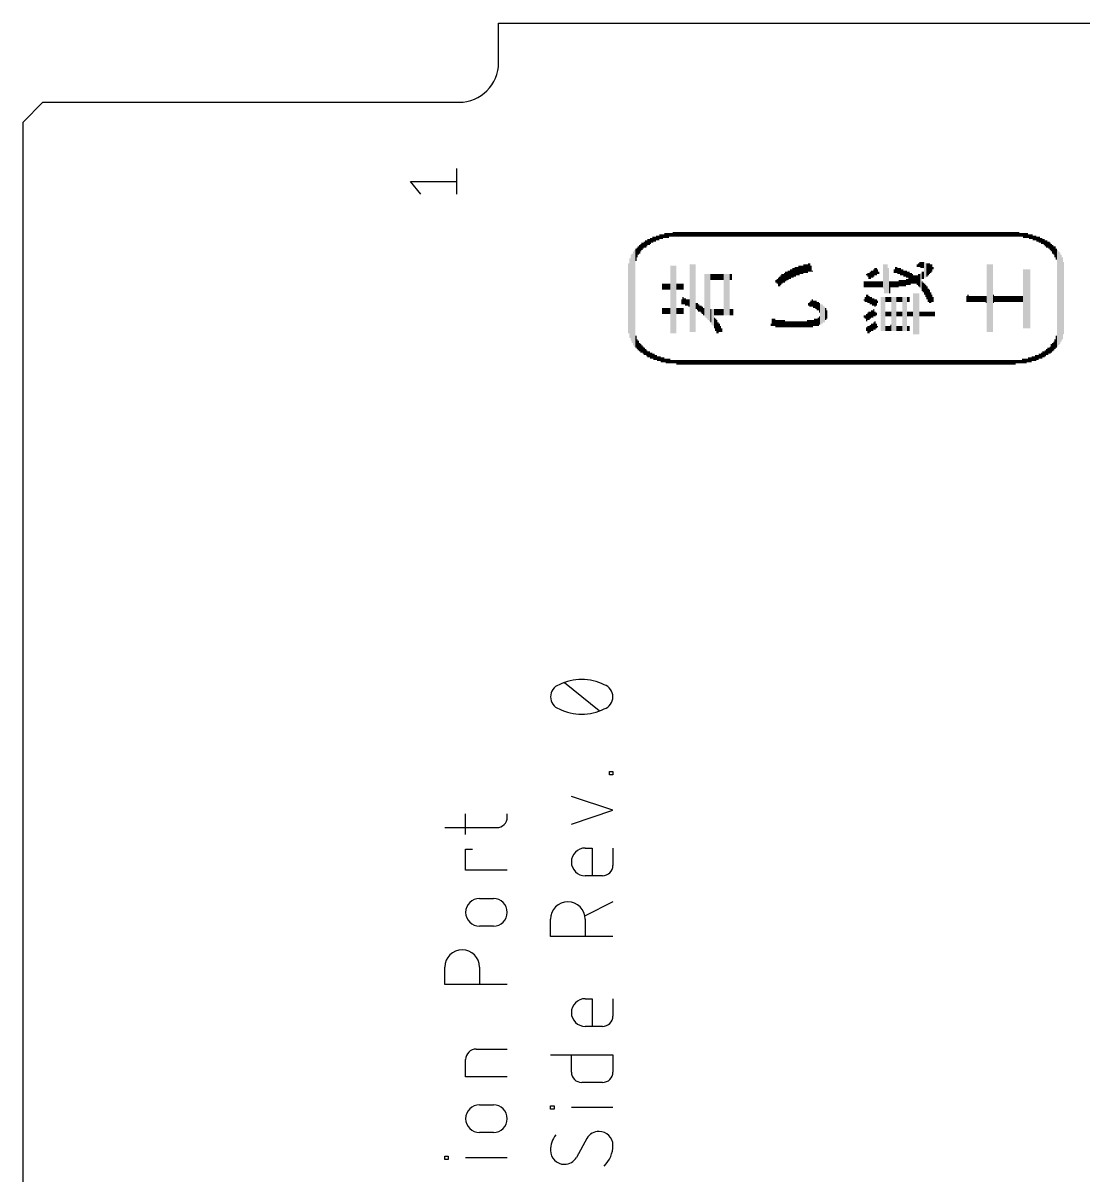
# Model space of a CAD drawing. Extents: x 0 to 54.6, y 0 to 94.6.
# Drawn here: x 0 to 26.77, y 37.89 to 67 of the extents above; entities that cross this region are included whole.
import ezdxf

# ---------------------------------------------------------------- set-up
doc = ezdxf.new("R2010")
doc.units = 0
doc.layers.add('20', color=30, linetype='CONTINUOUS')
doc.layers.add('21', color=253, linetype='CONTINUOUS')

# ---------------------------------------------------------------- blocks, each defined once
blk = doc.blocks.new('RECT')
blk.add_solid([(-0.5, -0.5), (0.5, -0.5), (-0.5, 0.5), (0.5, 0.5)])

msp = doc.modelspace()

# ---------------------------------------------------------------- linework, layer by layer
at = {"layer": '20'}
for p, q in [((12, 66), (12, 67)), ((12, 67), (31, 67)), ((0, 64.5), (0.5, 65)), ((0.5, 65), (11, 65)), ((0, 7.5), (0, 64.5))]:
    msp.add_line(p, q, dxfattribs=at)
msp.add_arc((11, 66), 1, 270, 0, dxfattribs=at)
at = {"layer": '21'}
for p, q in [((10.9492, 62.6754), (10.9492, 63.3246)), ((10.0404, 62.6754), (9.7808, 63)), ((9.7808, 63), (10.9492, 63)), ((14.5359, 49.6382), (13.6611, 50.3381)), ((14.7984, 48.0165), (14.7984, 48.104)), ((14.7984, 48.104), (14.8859, 48.104)), ((14.8859, 48.104), (14.8859, 48.0165)), ((14.8859, 48.0165), (14.7984, 48.0165)), ((14.8859, 47.1224), (13.836, 47.4724)), ((11.169, 46.5101), (11.169, 47.035)), ((12.2189, 46.9475), (12.2189, 47.035)), ((13.836, 46.7725), (14.8859, 47.1224)), ((10.6441, 46.6851), (11.9564, 46.6851)), ((11.169, 45.6131), (11.169, 46.1381)), ((11.169, 46.1381), (11.344, 46.1381)), ((14.186, 46.1698), (14.361, 46.1698)), ((14.361, 46.1698), (14.361, 45.4699)), ((14.8859, 46.1698), (14.8859, 45.7323)), ((12.2189, 45.6131), (11.169, 45.6131)), ((14.6234, 45.4699), (14.186, 45.4699)), ((11.519, 44.896), (11.8689, 44.896)), ((14.8859, 44.8094), (14.186, 44.4594)), ((13.3111, 43.9345), (13.3111, 44.3719)), ((14.186, 44.3719), (14.186, 43.9345)), ((11.8689, 44.1961), (11.519, 44.1961)), ((14.8859, 43.9345), (13.3111, 43.9345)), ((10.6441, 42.7272), (10.6441, 43.1646)), ((11.519, 43.1646), (11.519, 42.7272)), ((12.2189, 42.7272), (10.6441, 42.7272)), ((14.186, 42.3662), (14.361, 42.3662)), ((14.361, 42.3662), (14.361, 41.6663)), ((14.8859, 42.3662), (14.8859, 41.9287)), ((14.6234, 41.6663), (14.186, 41.6663)), ((11.4315, 41.0924), (12.2189, 41.0924)), ((11.169, 40.3925), (11.169, 40.83)), ((13.3111, 40.9506), (14.8859, 40.9506)), ((13.836, 40.5131), (13.836, 40.9506)), ((14.8859, 40.9506), (14.8859, 40.5131)), ((12.2189, 40.3925), (11.169, 40.3925)), ((14.6234, 40.2506), (14.0985, 40.2506)), ((11.519, 39.6856), (11.8689, 39.6856)), ((13.3111, 39.5757), (13.3111, 39.6632)), ((13.3111, 39.6632), (13.3986, 39.6632)), ((13.3986, 39.6632), (13.3986, 39.5757)), ((14.8859, 39.6194), (13.836, 39.6194)), ((13.3986, 39.5757), (13.3111, 39.5757)), ((11.8689, 38.9857), (11.519, 38.9857)), ((14.2297, 38.8398), (13.9673, 38.3586)), ((10.6441, 38.3019), (10.6441, 38.3894)), ((10.6441, 38.3894), (10.7316, 38.3894)), ((10.7316, 38.3019), (10.6441, 38.3019)), ((10.7316, 38.3894), (10.7316, 38.3019)), ((12.2189, 38.3457), (11.169, 38.3457))]:
    msp.add_line(p, q, dxfattribs=at)
for centre, radius, start, end in [((14.0985, 49.1279), 1.2977, 90, 115.9895), ((14.0985, 49.1278), 1.2977, 64.0105, 90.0001), ((13.6348, 49.9881), 0.3237, 108.9235, 180.0002), ((14.5622, 49.9881), 0.3237, 360, 71.0756), ((13.6348, 49.9881), 0.3237, 180, 251.0758), ((14.5622, 49.9881), 0.3237, 288.9251, 359.9999), ((14.0985, 50.8485), 1.2978, 244.0111, 270), ((14.0985, 50.8485), 1.2978, 269.9999, 295.9889), ((11.9564, 46.9475), 0.2625, 270, 0.0007), ((14.186, 45.8198), 0.35, 90, 270), ((14.6234, 45.7323), 0.2625, 270.0007, 0), ((11.519, 44.5461), 0.35, 90, 270), ((11.8689, 44.5461), 0.35, 270, 90), ((13.7485, 44.3719), 0.4374, 0, 180), ((11.0815, 43.1646), 0.4374, 0, 180), ((14.186, 42.0162), 0.35, 90, 270), ((14.6234, 41.9287), 0.2625, 270.0007, 0), ((11.4315, 40.83), 0.2625, 89.9993, 180), ((14.0985, 40.5131), 0.2625, 180, 270), ((14.6234, 40.5131), 0.2625, 270.0007, 0), ((11.519, 39.3357), 0.35, 90, 270), ((11.8689, 39.3357), 0.35, 270, 90), ((14.5359, 38.6594), 0.3554, 90.0002, 149.4895), ((14.5359, 38.6649), 0.35, 359.9995, 90), ((13.9673, 38.5336), 0.6562, 143.1298, 180), ((13.6611, 38.5336), 0.35, 180, 270), ((14.1466, 38.6649), 0.7393, 314.7607, 359.9995), ((13.6611, 38.5391), 0.3554, 270, 329.4897)]:
    msp.add_arc(centre, radius, start, end, dxfattribs=at)

# ---------------------------------------------------------------- block references
at = {"layer": '21', "yscale": 0.0305, "rotation": 90}
for p, xscale in [((16.4112, 61.6664), 0.1219), ((16.4417, 61.6664), 0.1219), ((16.4722, 61.6664), 0.1219), ((16.5026, 61.6664), 0.1219), ((16.5331, 61.6664), 0.1219), ((16.5636, 61.6664), 0.1219), ((16.5941, 61.6664), 0.1219), ((16.6246, 61.6664), 0.1219), ((16.655, 61.6664), 0.1219), ((16.6855, 61.6664), 0.1219), ((16.716, 61.6664), 0.1219), ((16.7465, 61.6664), 0.1219), ((16.777, 61.6664), 0.1219), ((16.8074, 61.6664), 0.1219), ((16.8379, 61.6664), 0.1219), ((16.8684, 61.6664), 0.1219), ((16.8989, 61.6664), 0.1219), ((16.9294, 61.6664), 0.1219), ((16.9598, 61.6664), 0.1219), ((16.9903, 61.6664), 0.1219), ((17.0208, 61.6664), 0.1219), ((17.0513, 61.6664), 0.1219), ((17.0818, 61.6664), 0.1219), ((17.1122, 61.6664), 0.1219), ((17.1427, 61.6664), 0.1219), ((17.1732, 61.6664), 0.1219), ((17.2037, 61.6664), 0.1219), ((17.2342, 61.6664), 0.1219), ((17.2646, 61.6664), 0.1219), ((17.2951, 61.6664), 0.1219), ((17.3256, 61.6664), 0.1219), ((17.3561, 61.6664), 0.1219), ((17.3866, 61.6664), 0.1219), ((17.417, 61.6664), 0.1219), ((17.4475, 61.6664), 0.1219), ((17.478, 61.6664), 0.1219), ((17.5085, 61.6664), 0.1219), ((17.539, 61.6664), 0.1219), ((17.5694, 61.6664), 0.1219), ((17.5999, 61.6664), 0.1219), ((17.6304, 61.6664), 0.1219), ((17.6609, 61.6664), 0.1219), ((17.6914, 61.6664), 0.1219), ((17.7218, 61.6664), 0.1219), ((17.7523, 61.6664), 0.1219), ((17.7828, 61.6664), 0.1219), ((17.8133, 61.6664), 0.1219), ((17.8438, 61.6664), 0.1219), ((17.8742, 61.6664), 0.1219), ((17.9047, 61.6664), 0.1219), ((17.9352, 61.6664), 0.1219), ((17.9657, 61.6664), 0.1219), ((17.9962, 61.6664), 0.1219), ((18.0267, 61.6664), 0.1219), ((18.0571, 61.6664), 0.1219), ((18.0876, 61.6664), 0.1219), ((18.1181, 61.6664), 0.1219), ((18.1486, 61.6664), 0.1219), ((18.1791, 61.6664), 0.1219), ((18.2095, 61.6664), 0.1219), ((18.24, 61.6664), 0.1219), ((18.2705, 61.6664), 0.1219), ((18.301, 61.6664), 0.1219), ((18.3315, 61.6664), 0.1219), ((18.3619, 61.6664), 0.1219), ((18.3924, 61.6664), 0.1219), ((18.4229, 61.6664), 0.1219), ((18.4534, 61.6664), 0.1219), ((18.4839, 61.6664), 0.1219), ((18.5143, 61.6664), 0.1219), ((18.5448, 61.6664), 0.1219), ((18.5753, 61.6664), 0.1219), ((18.6058, 61.6664), 0.1219), ((18.6363, 61.6664), 0.1219), ((18.6667, 61.6664), 0.1219), ((18.6972, 61.6664), 0.1219), ((18.7277, 61.6664), 0.1219), ((18.7582, 61.6664), 0.1219), ((18.7887, 61.6664), 0.1219), ((18.8191, 61.6664), 0.1219), ((18.8496, 61.6664), 0.1219), ((18.8801, 61.6664), 0.1219), ((18.9106, 61.6664), 0.1219), ((18.9411, 61.6664), 0.1219), ((18.9715, 61.6664), 0.1219), ((19.002, 61.6664), 0.1219), ((19.0325, 61.6664), 0.1219), ((19.063, 61.6664), 0.1219), ((19.0935, 61.6664), 0.1219), ((19.1239, 61.6664), 0.1219), ((19.1544, 61.6664), 0.1219), ((19.1849, 61.6664), 0.1219), ((19.2154, 61.6664), 0.1219), ((19.2459, 61.6664), 0.1219), ((19.2763, 61.6664), 0.1219), ((19.3068, 61.6664), 0.1219), ((19.3373, 61.6664), 0.1219), ((19.3678, 61.6664), 0.1219), ((19.3983, 61.6664), 0.1219), ((19.4287, 61.6664), 0.1219), ((19.4592, 61.6664), 0.1219), ((19.4897, 61.6664), 0.1219), ((19.5202, 61.6664), 0.1219), ((19.5507, 61.6664), 0.1219), ((19.5811, 61.6664), 0.1219), ((19.6116, 61.6664), 0.1219), ((19.6421, 61.6664), 0.1219), ((19.6726, 61.6664), 0.1219), ((19.7031, 61.6664), 0.1219), ((19.7335, 61.6664), 0.1219), ((19.764, 61.6664), 0.1219), ((19.7945, 61.6664), 0.1219), ((19.825, 61.6664), 0.1219), ((19.8555, 61.6664), 0.1219), ((19.8859, 61.6664), 0.1219), ((19.9164, 61.6664), 0.1219), ((19.9469, 61.6664), 0.1219), ((19.9774, 61.6664), 0.1219), ((20.0079, 61.6664), 0.1219), ((20.0383, 61.6664), 0.1219), ((20.0688, 61.6664), 0.1219), ((20.0993, 61.6664), 0.1219), ((20.1298, 61.6664), 0.1219), ((20.1603, 61.6664), 0.1219), ((20.1907, 61.6664), 0.1219), ((20.2212, 61.6664), 0.1219), ((20.2517, 61.6664), 0.1219), ((20.2822, 61.6664), 0.1219), ((20.3127, 61.6664), 0.1219), ((20.3431, 61.6664), 0.1219), ((20.3736, 61.6664), 0.1219), ((20.4041, 61.6664), 0.1219), ((20.4346, 61.6664), 0.1219), ((20.4651, 61.6664), 0.1219), ((20.4955, 61.6664), 0.1219), ((20.526, 61.6664), 0.1219), ((20.5565, 61.6664), 0.1219), ((20.587, 61.6664), 0.1219), ((20.6175, 61.6664), 0.1219), ((20.6479, 61.6664), 0.1219), ((20.6784, 61.6664), 0.1219), ((20.7089, 61.6664), 0.1219), ((20.7394, 61.6664), 0.1219), ((20.7699, 61.6664), 0.1219), ((20.8003, 61.6664), 0.1219), ((20.8308, 61.6664), 0.1219), ((20.8613, 61.6664), 0.1219), ((20.8918, 61.6664), 0.1219), ((20.9223, 61.6664), 0.1219), ((20.9527, 61.6664), 0.1219), ((20.9832, 61.6664), 0.1219), ((21.0137, 61.6664), 0.1219), ((21.0442, 61.6664), 0.1219), ((21.0747, 61.6664), 0.1219), ((21.1051, 61.6664), 0.1219), ((21.1356, 61.6664), 0.1219), ((21.1661, 61.6664), 0.1219), ((21.1966, 61.6664), 0.1219), ((21.2271, 61.6664), 0.1219), ((21.2575, 61.6664), 0.1219), ((21.288, 61.6664), 0.1219), ((21.3185, 61.6664), 0.1219), ((21.349, 61.6664), 0.1219), ((21.3795, 61.6664), 0.1219), ((21.4099, 61.6664), 0.1219), ((21.4404, 61.6664), 0.1219), ((21.4709, 61.6664), 0.1219), ((21.5014, 61.6664), 0.1219), ((21.5319, 61.6664), 0.1219), ((21.5623, 61.6664), 0.1219), ((21.5928, 61.6664), 0.1219), ((21.6233, 61.6664), 0.1219), ((21.6538, 61.6664), 0.1219), ((21.6843, 61.6664), 0.1219), ((21.7147, 61.6664), 0.1219), ((21.7452, 61.6664), 0.1219), ((21.7757, 61.6664), 0.1219), ((21.8062, 61.6664), 0.1219), ((21.8367, 61.6664), 0.1219), ((21.8671, 61.6664), 0.1219), ((21.8976, 61.6664), 0.1219), ((21.9281, 61.6664), 0.1219), ((21.9586, 61.6664), 0.1219), ((21.9891, 61.6664), 0.1219), ((22.0195, 61.6664), 0.1219), ((22.05, 61.6664), 0.1219), ((22.0805, 61.6664), 0.1219), ((22.111, 61.6664), 0.1219), ((22.1415, 61.6664), 0.1219), ((22.1719, 61.6664), 0.1219), ((22.2024, 61.6664), 0.1219), ((22.2329, 61.6664), 0.1219), ((22.2634, 61.6664), 0.1219), ((22.2939, 61.6664), 0.1219), ((22.3243, 61.6664), 0.1219), ((22.3548, 61.6664), 0.1219), ((22.3853, 61.6664), 0.1219), ((22.4158, 61.6664), 0.1219), ((22.4463, 61.6664), 0.1219), ((22.4767, 61.6664), 0.1219), ((22.5072, 61.6664), 0.1219), ((22.5377, 61.6664), 0.1219), ((22.5682, 61.6664), 0.1219), ((22.5987, 61.6664), 0.1219), ((22.6291, 61.6664), 0.1219), ((22.6596, 61.6664), 0.1219), ((22.6901, 61.6664), 0.1219), ((22.7206, 61.6664), 0.1219), ((22.751, 61.6664), 0.1219), ((22.7815, 61.6664), 0.1219), ((22.812, 61.6664), 0.1219), ((22.8425, 61.6664), 0.1219), ((22.873, 61.6664), 0.1219), ((22.9034, 61.6664), 0.1219), ((22.9339, 61.6664), 0.1219), ((22.9644, 61.6664), 0.1219), ((22.9949, 61.6664), 0.1219), ((23.0254, 61.6664), 0.1219), ((23.0558, 61.6664), 0.1219), ((23.0863, 61.6664), 0.1219), ((23.1168, 61.6664), 0.1219), ((23.1473, 61.6664), 0.1219), ((23.1778, 61.6664), 0.1219), ((23.2082, 61.6664), 0.1219), ((23.2387, 61.6664), 0.1219), ((23.2692, 61.6664), 0.1219), ((23.2997, 61.6664), 0.1219), ((23.3302, 61.6664), 0.1219), ((23.3606, 61.6664), 0.1219), ((23.3911, 61.6664), 0.1219), ((23.4216, 61.6664), 0.1219), ((23.4521, 61.6664), 0.1219), ((23.4826, 61.6664), 0.1219), ((23.513, 61.6664), 0.1219), ((23.5435, 61.6664), 0.1219), ((23.574, 61.6664), 0.1219), ((23.6045, 61.6664), 0.1219), ((23.635, 61.6664), 0.1219), ((23.6654, 61.6664), 0.1219), ((23.6959, 61.6664), 0.1219), ((23.7264, 61.6664), 0.1219), ((23.7569, 61.6664), 0.1219), ((23.7874, 61.6664), 0.1219), ((23.8178, 61.6664), 0.1219), ((23.8483, 61.6664), 0.1219), ((23.8788, 61.6664), 0.1219), ((23.9093, 61.6664), 0.1219), ((23.9398, 61.6664), 0.1219), ((23.9703, 61.6664), 0.1219), ((24.0007, 61.6664), 0.1219), ((24.0312, 61.6664), 0.1219), ((24.0617, 61.6664), 0.1219), ((24.0922, 61.6664), 0.1219), ((24.1227, 61.6664), 0.1219), ((24.1531, 61.6664), 0.1219), ((24.1836, 61.6664), 0.1219), ((24.2141, 61.6664), 0.1219), ((24.2446, 61.6664), 0.1219), ((24.2751, 61.6664), 0.1219), ((24.3055, 61.6664), 0.1219), ((24.336, 61.6664), 0.1219), ((24.3665, 61.6664), 0.1219), ((24.397, 61.6664), 0.1219), ((24.4275, 61.6664), 0.1219), ((24.4579, 61.6664), 0.1219), ((24.4884, 61.6664), 0.1219), ((24.5189, 61.6664), 0.1219), ((24.5494, 61.6664), 0.1219), ((24.5799, 61.6664), 0.1219), ((24.6103, 61.6664), 0.1219), ((24.6408, 61.6664), 0.1219), ((24.6713, 61.6664), 0.1219), ((24.7018, 61.6664), 0.1219), ((24.7323, 61.6664), 0.1219), ((24.7627, 61.6664), 0.1219), ((24.7932, 61.6664), 0.1219), ((24.8237, 61.6664), 0.1219), ((24.8542, 61.6664), 0.1219), ((24.8847, 61.6664), 0.1219), ((24.9151, 61.6664), 0.1219), ((24.9456, 61.6664), 0.1219), ((24.9761, 61.6664), 0.1219), ((25.0066, 61.6664), 0.1219), ((25.0371, 61.6664), 0.1219), ((25.0675, 61.6664), 0.1219), ((25.098, 61.6664), 0.1219), ((25.1285, 61.6664), 0.1219), ((15.5883, 61.3311), 0.1829), ((15.6187, 61.3616), 0.1829), ((15.6492, 61.3768), 0.1524), ((15.6797, 61.4073), 0.1524), ((15.7102, 61.4226), 0.1829), ((15.7407, 61.4378), 0.1524), ((15.7711, 61.4683), 0.1524), ((15.8016, 61.4683), 0.1524), ((15.8321, 61.4988), 0.1524), ((15.8626, 61.514), 0.1219), ((15.8931, 61.5292), 0.1524), ((15.9235, 61.5445), 0.1219), ((15.954, 61.5445), 0.1219), ((15.9845, 61.575), 0.1219), ((16.015, 61.575), 0.1219), ((16.0455, 61.575), 0.1219), ((16.0759, 61.6054), 0.1219), ((16.1064, 61.6054), 0.1219), ((16.1369, 61.6054), 0.1219), ((16.1674, 61.6207), 0.0914), ((16.1979, 61.6359), 0.1219), ((16.2283, 61.6359), 0.1219), ((16.2588, 61.6359), 0.1219), ((16.2893, 61.6359), 0.1219), ((16.3198, 61.6512), 0.0914), ((16.3502, 61.6512), 0.0914), ((16.3807, 61.6512), 0.0914), ((25.159, 61.6512), 0.0914), ((25.1895, 61.6512), 0.0914), ((25.2199, 61.6512), 0.0914), ((25.2504, 61.6359), 0.1219), ((25.2809, 61.6359), 0.1219), ((25.3114, 61.6359), 0.1219), ((25.3419, 61.6359), 0.1219), ((25.3723, 61.6207), 0.0914), ((25.4028, 61.6054), 0.1219), ((25.4333, 61.6054), 0.1219), ((25.4638, 61.6054), 0.1219), ((25.4943, 61.575), 0.1219), ((25.5247, 61.575), 0.1219), ((25.5552, 61.575), 0.1219), ((25.5857, 61.5445), 0.1219), ((25.6162, 61.5445), 0.1219), ((25.6467, 61.5292), 0.1524), ((25.6771, 61.514), 0.1219), ((25.7076, 61.4988), 0.1524), ((25.7381, 61.4835), 0.1219), ((25.7686, 61.4683), 0.1524), ((25.7991, 61.4378), 0.1524), ((25.8295, 61.4226), 0.1829), ((25.86, 61.4073), 0.1524), ((25.8905, 61.3921), 0.1829), ((25.921, 61.3616), 0.1829), ((25.9515, 61.3311), 0.1829), ((15.3444, 60.0662), 2.1641), ((15.3749, 60.051), 2.2555), ((15.4054, 60.051), 2.3774), ((15.4359, 60.051), 2.4384), ((15.4663, 61.1482), 0.3048), ((15.4968, 61.2092), 0.2438), ((15.5273, 61.2549), 0.2134), ((15.5578, 61.2854), 0.2134), ((25.9819, 61.2854), 0.2134), ((26.0124, 61.2549), 0.2134), ((26.0429, 61.2244), 0.2743), ((26.0734, 61.1635), 0.2743), ((26.1039, 60.051), 2.4384), ((26.1343, 60.051), 2.3774), ((26.1648, 60.051), 2.3165), ((26.1953, 60.051), 2.1946), ((15.2835, 60.051), 1.7678), ((15.3139, 60.051), 2.0117), ((16.3502, 60.0205), 1.7069), ((16.3807, 60.0205), 1.7069), ((16.4112, 60.0205), 1.7069), ((16.4417, 60.0205), 1.7069), ((16.4722, 60.0205), 1.7069), ((16.8379, 60.051), 1.7069), ((16.8684, 60.051), 1.7069), ((16.8989, 60.051), 1.7069), ((16.9294, 60.051), 1.7069), ((16.9598, 60.051), 1.7069), ((19.4897, 60.7215), 0.2438), ((19.5202, 60.7368), 0.2134), ((19.5507, 60.7368), 0.2134), ((19.5811, 60.752), 0.2438), ((19.6116, 60.7672), 0.2134), ((19.6421, 60.7672), 0.2134), ((19.6726, 60.7672), 0.2134), ((19.7031, 60.7977), 0.2134), ((19.7335, 60.7977), 0.2134), ((19.764, 60.7977), 0.2134), ((19.7945, 60.7977), 0.2134), ((19.825, 60.8282), 0.2134), ((19.8555, 60.8282), 0.2134), ((19.8859, 60.7977), 0.1524), ((21.7147, 60.5996), 0.6096), ((21.7452, 60.5386), 0.7315), ((21.7757, 60.5386), 0.7315), ((21.8062, 60.5386), 0.7315), ((22.0195, 60.7672), 0.1524), ((22.05, 60.7672), 0.1524), ((22.5682, 60.8739), 0.061), ((22.5987, 60.8892), 0.0914), ((22.6291, 60.9044), 0.1219), ((22.6596, 60.8892), 0.1524), ((22.6901, 60.8892), 0.1524), ((22.7206, 60.8892), 0.1524), ((22.751, 60.7672), 0.3962), ((22.7815, 60.752), 0.3658), ((22.812, 60.7672), 0.3353), ((22.8425, 60.7825), 0.3048), ((22.873, 60.7977), 0.2743), ((22.9034, 60.7977), 0.2134), ((22.9339, 60.813), 0.1829), ((22.9644, 60.813), 0.061), ((24.336, 60.051), 1.7069), ((24.3665, 60.051), 1.7069), ((24.397, 60.051), 1.7069), ((24.4275, 60.051), 1.7069), ((24.4579, 60.051), 1.7069), ((26.2258, 60.051), 2.0726), ((26.2563, 60.051), 1.8288), ((17.2037, 60.1272), 1.0668), ((17.2342, 60.1119), 1.0973), ((17.2646, 60.0967), 1.1278), ((17.2951, 60.0814), 1.1582), ((17.3256, 60.0662), 1.1887), ((17.3561, 60.5844), 0.1524), ((17.3866, 60.5844), 0.1524), ((17.417, 60.5844), 0.1524), ((17.4475, 60.5844), 0.1524), ((17.478, 60.5844), 0.1524), ((17.5085, 60.5844), 0.1524), ((17.539, 60.5844), 0.1524), ((17.5694, 60.5844), 0.1524), ((17.5999, 60.5844), 0.1524), ((17.6304, 60.5844), 0.1524), ((17.6609, 60.5844), 0.1524), ((17.6914, 60.1424), 1.0363), ((17.7218, 60.1424), 1.0363), ((17.7523, 60.1424), 1.0363), ((17.7828, 60.1424), 1.0363), ((17.8133, 60.1424), 1.0363), ((17.8438, 60.5844), 0.1524), ((17.8742, 60.5844), 0.1524), ((19.063, 60.4624), 0.2134), ((19.0935, 60.4777), 0.2438), ((19.1239, 60.5082), 0.2438), ((19.1544, 60.5386), 0.2438), ((19.1849, 60.5539), 0.2134), ((19.2154, 60.5691), 0.2438), ((19.2459, 60.5996), 0.2438), ((19.2763, 60.6148), 0.2134), ((19.3068, 60.6301), 0.2438), ((19.3373, 60.6453), 0.2134), ((19.3678, 60.6606), 0.2438), ((19.3983, 60.6758), 0.2134), ((19.4287, 60.691), 0.2438), ((19.4592, 60.7063), 0.2134), ((19.9164, 60.7368), 0.0305), ((21.288, 60.6453), 0.0305), ((21.3185, 60.6453), 0.0914), ((21.349, 60.6148), 0.1524), ((21.3795, 60.6301), 0.1829), ((21.4099, 60.6606), 0.1829), ((21.4404, 60.6606), 0.1829), ((21.4709, 60.691), 0.1829), ((21.5014, 60.7215), 0.1829), ((21.5319, 60.7215), 0.1829), ((21.5623, 60.7215), 0.1219), ((21.5928, 60.691), 0.061), ((21.8367, 60.4929), 0.6401), ((21.9891, 60.7368), 0.0914), ((22.0805, 60.7368), 0.1524), ((22.111, 60.7368), 0.1524), ((22.1415, 60.7215), 0.1829), ((22.1719, 60.7063), 0.1524), ((22.2024, 60.7063), 0.1524), ((22.2329, 60.6758), 0.1524), ((22.2634, 60.6758), 0.1524), ((22.2939, 60.6606), 0.1829), ((22.3243, 60.6453), 0.1524), ((22.3548, 60.5539), 0.3353), ((22.3853, 60.5386), 0.3048), ((22.4158, 60.5539), 0.2743), ((22.4463, 60.5386), 0.2438), ((22.4767, 60.5234), 0.2134), ((22.5072, 60.5234), 0.2134), ((22.5377, 60.5234), 0.2134), ((22.5682, 60.5082), 0.2438), ((22.5987, 60.5082), 0.3048), ((22.6291, 60.4929), 0.3353), ((22.6596, 60.4929), 0.3962), ((22.6901, 60.6301), 0.1829), ((22.7206, 60.6301), 0.1829), ((25.2504, 60.0357), 1.4935), ((25.2809, 60.0357), 1.4935), ((25.3114, 60.0357), 1.4935), ((25.3419, 60.0357), 1.4935), ((25.3723, 60.0357), 1.4935), ((25.4028, 60.0357), 1.4935), ((16.1369, 60.3405), 0.1524), ((16.1674, 60.3405), 0.1524), ((16.1979, 60.3405), 0.1524), ((16.2283, 60.3405), 0.1524), ((16.2588, 60.3405), 0.1524), ((16.2893, 60.3405), 0.1524), ((16.3198, 60.3405), 0.1524), ((16.5026, 60.3405), 0.1524), ((16.5331, 60.3405), 0.1524), ((16.5636, 60.3405), 0.1524), ((16.5941, 60.3405), 0.1524), ((16.6246, 60.3405), 0.1524), ((16.655, 60.3405), 0.1524), ((19.002, 60.4777), 0.061), ((19.0325, 60.4777), 0.1219), ((21.2271, 60.4015), 0.1524), ((21.2575, 60.4015), 0.1524), ((21.288, 60.4015), 0.1524), ((21.3185, 60.4015), 0.1524), ((21.349, 60.4015), 0.1524), ((21.3795, 60.4015), 0.1524), ((21.4099, 60.4015), 0.1524), ((21.4404, 60.4015), 0.1524), ((21.4709, 60.4015), 0.1524), ((21.5014, 60.4015), 0.1524), ((21.5319, 60.4015), 0.1524), ((21.5623, 60.4015), 0.1524), ((21.5928, 60.4015), 0.1524), ((21.6233, 60.4015), 0.1524), ((21.6538, 60.4015), 0.1524), ((21.6843, 60.4015), 0.1524), ((21.8671, 60.3253), 0.3048), ((21.8976, 60.4015), 0.1524), ((21.9281, 60.4015), 0.1524), ((21.9586, 60.4015), 0.1524), ((21.9891, 60.4015), 0.1524), ((22.0195, 60.4015), 0.1524), ((22.05, 60.4015), 0.1524), ((22.0805, 60.4015), 0.1524), ((22.111, 60.432), 0.1524), ((22.1415, 60.432), 0.1524), ((22.1719, 60.432), 0.1524), ((22.2024, 60.432), 0.1524), ((22.2329, 60.432), 0.1524), ((22.2634, 60.432), 0.1524), ((22.2939, 60.4624), 0.1524), ((22.3243, 60.4624), 0.1524), ((22.6901, 60.3558), 0.2438), ((22.7206, 60.3253), 0.2438), ((22.751, 60.2796), 0.2743), ((22.7815, 60.2338), 0.3048), ((22.812, 60.1881), 0.3353), ((22.8425, 60.1272), 0.3353), ((22.873, 60.0967), 0.3353), ((16.6246, 59.9595), 0.1219), ((16.655, 59.99), 0.1829), ((16.6855, 59.9748), 0.1524), ((16.716, 59.9595), 0.1829), ((16.7465, 59.9443), 0.1524), ((16.777, 59.9443), 0.1524), ((16.8074, 59.929), 0.1829), ((19.8859, 59.9138), 0.1524), ((19.9164, 59.929), 0.1829), ((19.9469, 59.8986), 0.1829), ((19.9774, 59.8986), 0.1829), ((20.0079, 59.8833), 0.2134), ((21.2271, 60.0052), 0.0305), ((21.2575, 60.0205), 0.1219), ((21.288, 60.051), 0.1829), ((21.3185, 60.0357), 0.2134), ((21.349, 60.0205), 0.1829), ((21.3795, 59.99), 0.1829), ((21.4099, 59.99), 0.1829), ((21.4404, 59.9595), 0.1829), ((21.4709, 59.9595), 0.1829), ((21.5014, 59.929), 0.1829), ((21.5319, 59.9443), 0.1524), ((21.5623, 59.9595), 0.061), ((21.6538, 59.6547), 0.8534), ((21.6843, 59.6547), 0.8534), ((21.7147, 59.6547), 0.8534), ((21.7452, 59.6547), 0.8534), ((21.7757, 60.0205), 0.1219), ((21.8062, 60.0205), 0.1219), ((21.8367, 60.0205), 0.1219), ((21.8671, 60.0205), 0.1219), ((21.8976, 60.0205), 0.1219), ((21.9281, 59.6547), 0.8534), ((21.9586, 59.6547), 0.8534), ((21.9891, 59.6547), 0.8534), ((22.0195, 59.6547), 0.8534), ((22.05, 60.0205), 0.1219), ((22.0805, 60.0205), 0.1219), ((22.111, 60.0205), 0.1219), ((22.1415, 60.0205), 0.1219), ((22.1719, 60.0205), 0.1219), ((22.2024, 59.6547), 0.8534), ((22.2329, 59.6547), 0.8534), ((22.2634, 59.6547), 0.8534), ((22.2939, 59.6547), 0.8534), ((22.3243, 60.0205), 0.1219), ((22.3548, 60.0205), 0.1219), ((22.4767, 59.6547), 1.0363), ((22.5072, 59.6547), 1.0363), ((22.5377, 59.6547), 1.0363), ((22.5682, 59.6547), 1.0363), ((22.5987, 59.6547), 1.0363), ((22.9034, 60.0662), 0.2743), ((22.9339, 60.051), 0.1829), ((22.9644, 60.0205), 0.1219), ((23.8178, 60.0357), 0.1524), ((23.8483, 60.051), 0.1829), ((23.8788, 60.0357), 0.1524), ((23.9093, 60.0357), 0.1524), ((23.9398, 60.0357), 0.1524), ((23.9703, 60.0357), 0.1524), ((24.0007, 60.0357), 0.1524), ((24.0312, 60.0357), 0.1524), ((24.0617, 60.0357), 0.1524), ((24.0922, 60.0357), 0.1524), ((24.1227, 60.0357), 0.1524), ((24.1531, 60.0357), 0.1524), ((24.1836, 60.0357), 0.1524), ((24.2141, 60.0357), 0.1524), ((24.2446, 60.0357), 0.1524), ((24.2751, 60.0357), 0.1524), ((24.3055, 60.0205), 0.1829), ((24.4884, 60.0357), 0.2134), ((24.5189, 60.0357), 0.1524), ((24.5494, 60.0357), 0.1524), ((24.5799, 60.0357), 0.1524), ((24.6103, 60.0357), 0.1524), ((24.6408, 60.0357), 0.1524), ((24.6713, 60.0357), 0.1524), ((24.7018, 60.0357), 0.1524), ((24.7323, 60.0357), 0.1524), ((24.7627, 60.0357), 0.1524), ((24.7932, 60.0357), 0.1524), ((24.8237, 60.0357), 0.1524), ((24.8542, 60.0357), 0.1524), ((24.8847, 60.0357), 0.1524), ((24.9151, 60.0357), 0.1524), ((24.9456, 60.0357), 0.1524), ((24.9761, 60.0357), 0.1524), ((25.0066, 60.0357), 0.1524), ((25.0371, 60.0357), 0.1524), ((25.0675, 60.0357), 0.1524), ((25.098, 60.0357), 0.1524), ((25.1285, 60.0357), 0.1524), ((25.159, 60.0357), 0.1524), ((25.1895, 60.0357), 0.1524), ((25.2199, 60.0357), 0.1524), ((16.1369, 59.7309), 0.1524), ((16.1674, 59.7309), 0.1524), ((16.1979, 59.7309), 0.1524), ((16.2283, 59.7309), 0.1524), ((16.2588, 59.7309), 0.1524), ((16.2893, 59.7309), 0.1524), ((16.3198, 59.7309), 0.1524), ((16.5026, 59.7309), 0.1524), ((16.5331, 59.7309), 0.1524), ((16.5636, 59.7309), 0.1524), ((16.5941, 59.7309), 0.1524), ((16.6246, 59.7309), 0.1524), ((16.655, 59.7309), 0.1524), ((16.9903, 59.8528), 0.1524), ((17.0208, 59.8376), 0.1829), ((17.0513, 59.8071), 0.1829), ((17.0818, 59.7919), 0.1524), ((17.1122, 59.7766), 0.1829), ((17.1427, 59.7462), 0.1829), ((17.1732, 59.7157), 0.1829), ((17.3561, 59.609), 0.3353), ((17.3866, 59.5785), 0.3962), ((17.417, 59.5633), 0.4267), ((17.4475, 59.7004), 0.1524), ((17.478, 59.7004), 0.1524), ((17.5085, 59.7004), 0.1524), ((17.539, 59.7004), 0.1524), ((17.5694, 59.7004), 0.1524), ((17.5999, 59.7004), 0.1524), ((17.6304, 59.7004), 0.1524), ((17.6609, 59.7004), 0.1524), ((17.8438, 59.7004), 0.1524), ((17.8742, 59.7004), 0.1524), ((17.9047, 59.7004), 0.1524), ((19.825, 59.8986), 0.061), ((19.8555, 59.8986), 0.1219), ((20.0383, 59.8528), 0.2134), ((20.0688, 59.8528), 0.2134), ((20.0993, 59.8071), 0.2438), ((20.1298, 59.6395), 0.5182), ((20.1603, 59.6547), 0.4877), ((20.1907, 59.6547), 0.4267), ((20.2212, 59.6395), 0.3962), ((20.2517, 59.6547), 0.3048), ((20.2822, 59.6395), 0.2134), ((21.3185, 59.5938), 0.1829), ((21.349, 59.609), 0.2134), ((21.3795, 59.6242), 0.1829), ((21.4099, 59.6547), 0.1829), ((21.4404, 59.6547), 0.1829), ((21.4709, 59.6852), 0.1829), ((21.5014, 59.6547), 0.1219), ((21.5319, 59.6547), 0.061), ((21.7757, 59.6547), 0.1219), ((21.8062, 59.6547), 0.1219), ((21.8367, 59.6547), 0.1219), ((21.8671, 59.6547), 0.1219), ((21.8976, 59.6547), 0.1219), ((22.05, 59.6547), 0.1219), ((22.0805, 59.6547), 0.1219), ((22.111, 59.6547), 0.1219), ((22.1415, 59.6547), 0.1219), ((22.1719, 59.6547), 0.1219), ((22.3243, 59.6547), 0.1219), ((22.3548, 59.6547), 0.1219), ((22.3853, 59.6547), 0.1219), ((22.4158, 59.6547), 0.1219), ((22.4463, 59.6547), 0.1219), ((22.6291, 59.6547), 0.1219), ((22.6596, 59.6547), 0.1219), ((22.6901, 59.6547), 0.1219), ((22.7206, 59.6547), 0.1219), ((22.751, 59.6547), 0.1219), ((22.7815, 59.6547), 0.1219), ((22.812, 59.6547), 0.1219), ((22.8425, 59.6547), 0.1219), ((22.873, 59.6547), 0.1219), ((22.9034, 59.6547), 0.1219), ((22.9339, 59.6547), 0.1219), ((22.9644, 59.6547), 0.1219), ((22.9949, 59.6547), 0.1219), ((17.4475, 59.4261), 0.2743), ((17.478, 59.3804), 0.3048), ((17.5085, 59.3347), 0.3353), ((17.539, 59.3042), 0.2743), ((17.5694, 59.3042), 0.2134), ((18.8801, 59.3804), 0.061), ((18.9106, 59.4413), 0.1829), ((18.9411, 59.4413), 0.1829), ((18.9715, 59.4413), 0.1829), ((19.002, 59.4109), 0.1829), ((19.0325, 59.4109), 0.1829), ((19.063, 59.4109), 0.1829), ((19.0935, 59.4109), 0.1829), ((19.1239, 59.4109), 0.1829), ((19.1544, 59.4109), 0.1829), ((19.1849, 59.4109), 0.1829), ((19.2154, 59.4109), 0.1829), ((19.2459, 59.3956), 0.1524), ((19.2763, 59.3956), 0.1524), ((19.3068, 59.3956), 0.1524), ((19.3373, 59.3956), 0.1524), ((19.3678, 59.3956), 0.1524), ((19.3983, 59.3956), 0.1524), ((19.4287, 59.3956), 0.1524), ((19.4592, 59.3956), 0.1524), ((19.4897, 59.3956), 0.1524), ((19.5202, 59.3956), 0.1524), ((19.5507, 59.3956), 0.1524), ((19.5811, 59.3956), 0.1524), ((19.6116, 59.3956), 0.1524), ((19.6421, 59.3956), 0.1524), ((19.6726, 59.3956), 0.1524), ((19.7031, 59.3956), 0.1524), ((19.7335, 59.3956), 0.1524), ((19.764, 59.3956), 0.1524), ((19.7945, 59.4109), 0.1829), ((19.825, 59.4109), 0.1829), ((19.8555, 59.4109), 0.1829), ((19.8859, 59.4109), 0.1829), ((19.9164, 59.4109), 0.1829), ((19.9469, 59.4261), 0.1524), ((19.9774, 59.4413), 0.1829), ((20.0079, 59.4413), 0.1829), ((20.0383, 59.4413), 0.1829), ((20.0688, 59.4566), 0.2134), ((20.0993, 59.4871), 0.2134), ((21.2271, 59.5938), 0.061), ((21.2575, 59.5785), 0.0914), ((21.288, 59.5633), 0.1829), ((21.4099, 59.3194), 0.1829), ((21.4404, 59.3194), 0.1829), ((21.4709, 59.3499), 0.1829), ((21.5014, 59.3651), 0.2134), ((21.5319, 59.3499), 0.1219), ((15.4663, 58.9537), 0.3048), ((17.5999, 59.2737), 0.1524), ((17.6304, 59.2432), 0.0914), ((21.288, 59.2737), 0.0914), ((21.3185, 59.2585), 0.1829), ((21.349, 59.2585), 0.1829), ((21.3795, 59.2889), 0.1829), ((21.5623, 59.3347), 0.0305), ((21.7757, 59.2889), 0.1219), ((21.8062, 59.2889), 0.1219), ((21.8367, 59.2889), 0.1219), ((21.8671, 59.2889), 0.1219), ((21.8976, 59.3042), 0.1524), ((22.05, 59.2889), 0.1219), ((22.0805, 59.2889), 0.1219), ((22.111, 59.2889), 0.1219), ((22.1415, 59.2889), 0.1219), ((22.1719, 59.2889), 0.1219), ((22.3243, 59.2889), 0.1219), ((22.3548, 59.2889), 0.1219), ((26.0734, 58.9537), 0.3048), ((15.4968, 58.8927), 0.2438), ((15.5273, 58.8622), 0.2438), ((15.5578, 58.8165), 0.2134), ((15.5883, 58.786), 0.2134), ((15.6187, 58.7708), 0.1829), ((15.6492, 58.7403), 0.1829), ((25.921, 58.7403), 0.1829), ((25.9515, 58.786), 0.2134), ((25.9819, 58.8165), 0.2134), ((26.0124, 58.847), 0.2134), ((26.0429, 58.8927), 0.2438), ((15.6797, 58.7098), 0.1829), ((15.7102, 58.6946), 0.1524), ((15.7407, 58.6641), 0.1524), ((15.7711, 58.6336), 0.1524), ((15.8016, 58.6336), 0.1524), ((15.8321, 58.6031), 0.1524), ((15.8626, 58.6031), 0.1524), ((15.8931, 58.5879), 0.1219), ((15.9235, 58.5727), 0.1524), ((15.954, 58.5574), 0.1219), ((15.9845, 58.5574), 0.1219), ((16.015, 58.5269), 0.1219), ((16.0455, 58.5269), 0.1219), ((16.0759, 58.5269), 0.1219), ((16.1064, 58.4965), 0.1219), ((16.1369, 58.4965), 0.1219), ((16.1674, 58.4965), 0.1219), ((16.1979, 58.4812), 0.0914), ((16.2283, 58.466), 0.1219), ((16.2588, 58.466), 0.1219), ((16.2893, 58.466), 0.1219), ((16.3198, 58.466), 0.1219), ((25.2199, 58.466), 0.1219), ((25.2504, 58.466), 0.1219), ((25.2809, 58.466), 0.1219), ((25.3114, 58.466), 0.1219), ((25.3419, 58.4812), 0.0914), ((25.3723, 58.4965), 0.1219), ((25.4028, 58.4965), 0.1219), ((25.4333, 58.4965), 0.1219), ((25.4638, 58.5269), 0.1219), ((25.4943, 58.5269), 0.1219), ((25.5247, 58.5269), 0.1219), ((25.5552, 58.5422), 0.1524), ((25.5857, 58.5574), 0.1219), ((25.6162, 58.5574), 0.1219), ((25.6467, 58.5879), 0.1219), ((25.6771, 58.5879), 0.1219), ((25.7076, 58.6031), 0.1524), ((25.7381, 58.6336), 0.1524), ((25.7686, 58.6336), 0.1524), ((25.7991, 58.6641), 0.1524), ((25.8295, 58.6946), 0.1524), ((25.86, 58.7098), 0.1829), ((25.8905, 58.7251), 0.1524), ((16.3502, 58.4507), 0.0914), ((16.3807, 58.4507), 0.0914), ((16.4112, 58.4507), 0.0914), ((16.4417, 58.4507), 0.0914), ((16.4722, 58.4507), 0.0914), ((16.5026, 58.4355), 0.1219), ((16.5331, 58.4355), 0.1219), ((16.5636, 58.4355), 0.1219), ((16.5941, 58.4355), 0.1219), ((16.6246, 58.4355), 0.1219), ((16.655, 58.4355), 0.1219), ((16.6855, 58.4355), 0.1219), ((16.716, 58.4355), 0.1219), ((16.7465, 58.4355), 0.1219), ((16.777, 58.4355), 0.1219), ((16.8074, 58.4355), 0.1219), ((16.8379, 58.4355), 0.1219), ((16.8684, 58.4355), 0.1219), ((16.8989, 58.4355), 0.1219), ((16.9294, 58.4355), 0.1219), ((16.9598, 58.4355), 0.1219), ((16.9903, 58.4355), 0.1219), ((17.0208, 58.4355), 0.1219), ((17.0513, 58.4355), 0.1219), ((17.0818, 58.4355), 0.1219), ((17.1122, 58.4355), 0.1219), ((17.1427, 58.4355), 0.1219), ((17.1732, 58.4355), 0.1219), ((17.2037, 58.4355), 0.1219), ((17.2342, 58.4355), 0.1219), ((17.2646, 58.4355), 0.1219), ((17.2951, 58.4355), 0.1219), ((17.3256, 58.4355), 0.1219), ((17.3561, 58.4355), 0.1219), ((17.3866, 58.4355), 0.1219), ((17.417, 58.4355), 0.1219), ((17.4475, 58.4355), 0.1219), ((17.478, 58.4355), 0.1219), ((17.5085, 58.4355), 0.1219), ((17.539, 58.4355), 0.1219), ((17.5694, 58.4355), 0.1219), ((17.5999, 58.4355), 0.1219), ((17.6304, 58.4355), 0.1219), ((17.6609, 58.4355), 0.1219), ((17.6914, 58.4355), 0.1219), ((17.7218, 58.4355), 0.1219), ((17.7523, 58.4355), 0.1219), ((17.7828, 58.4355), 0.1219), ((17.8133, 58.4355), 0.1219), ((17.8438, 58.4355), 0.1219), ((17.8742, 58.4355), 0.1219), ((17.9047, 58.4355), 0.1219), ((17.9352, 58.4355), 0.1219), ((17.9657, 58.4355), 0.1219), ((17.9962, 58.4355), 0.1219), ((18.0267, 58.4355), 0.1219), ((18.0571, 58.4355), 0.1219), ((18.0876, 58.4355), 0.1219), ((18.1181, 58.4355), 0.1219), ((18.1486, 58.4355), 0.1219), ((18.1791, 58.4355), 0.1219), ((18.2095, 58.4355), 0.1219), ((18.24, 58.4355), 0.1219), ((18.2705, 58.4355), 0.1219), ((18.301, 58.4355), 0.1219), ((18.3315, 58.4355), 0.1219), ((18.3619, 58.4355), 0.1219), ((18.3924, 58.4355), 0.1219), ((18.4229, 58.4355), 0.1219), ((18.4534, 58.4355), 0.1219), ((18.4839, 58.4355), 0.1219), ((18.5143, 58.4355), 0.1219), ((18.5448, 58.4355), 0.1219), ((18.5753, 58.4355), 0.1219), ((18.6058, 58.4355), 0.1219), ((18.6363, 58.4355), 0.1219), ((18.6667, 58.4355), 0.1219), ((18.6972, 58.4355), 0.1219), ((18.7277, 58.4355), 0.1219), ((18.7582, 58.4355), 0.1219), ((18.7887, 58.4355), 0.1219), ((18.8191, 58.4355), 0.1219), ((18.8496, 58.4355), 0.1219), ((18.8801, 58.4355), 0.1219), ((18.9106, 58.4355), 0.1219), ((18.9411, 58.4355), 0.1219), ((18.9715, 58.4355), 0.1219), ((19.002, 58.4355), 0.1219), ((19.0325, 58.4355), 0.1219), ((19.063, 58.4355), 0.1219), ((19.0935, 58.4355), 0.1219), ((19.1239, 58.4355), 0.1219), ((19.1544, 58.4355), 0.1219), ((19.1849, 58.4355), 0.1219), ((19.2154, 58.4355), 0.1219), ((19.2459, 58.4355), 0.1219), ((19.2763, 58.4355), 0.1219), ((19.3068, 58.4355), 0.1219), ((19.3373, 58.4355), 0.1219), ((19.3678, 58.4355), 0.1219), ((19.3983, 58.4355), 0.1219), ((19.4287, 58.4355), 0.1219), ((19.4592, 58.4355), 0.1219), ((19.4897, 58.4355), 0.1219), ((19.5202, 58.4355), 0.1219), ((19.5507, 58.4355), 0.1219), ((19.5811, 58.4355), 0.1219), ((19.6116, 58.4355), 0.1219), ((19.6421, 58.4355), 0.1219), ((19.6726, 58.4355), 0.1219), ((19.7031, 58.4355), 0.1219), ((19.7335, 58.4355), 0.1219), ((19.764, 58.4355), 0.1219), ((19.7945, 58.4355), 0.1219), ((19.825, 58.4355), 0.1219), ((19.8555, 58.4355), 0.1219), ((19.8859, 58.4355), 0.1219), ((19.9164, 58.4355), 0.1219), ((19.9469, 58.4355), 0.1219), ((19.9774, 58.4355), 0.1219), ((20.0079, 58.4355), 0.1219), ((20.0383, 58.4355), 0.1219), ((20.0688, 58.4355), 0.1219), ((20.0993, 58.4355), 0.1219), ((20.1298, 58.4355), 0.1219), ((20.1603, 58.4355), 0.1219), ((20.1907, 58.4355), 0.1219), ((20.2212, 58.4355), 0.1219), ((20.2517, 58.4355), 0.1219), ((20.2822, 58.4355), 0.1219), ((20.3127, 58.4355), 0.1219), ((20.3431, 58.4355), 0.1219), ((20.3736, 58.4355), 0.1219), ((20.4041, 58.4355), 0.1219), ((20.4346, 58.4355), 0.1219), ((20.4651, 58.4355), 0.1219), ((20.4955, 58.4355), 0.1219), ((20.526, 58.4355), 0.1219), ((20.5565, 58.4355), 0.1219), ((20.587, 58.4355), 0.1219), ((20.6175, 58.4355), 0.1219), ((20.6479, 58.4355), 0.1219), ((20.6784, 58.4355), 0.1219), ((20.7089, 58.4355), 0.1219), ((20.7394, 58.4355), 0.1219), ((20.7699, 58.4355), 0.1219), ((20.8003, 58.4355), 0.1219), ((20.8308, 58.4355), 0.1219), ((20.8613, 58.4355), 0.1219), ((20.8918, 58.4355), 0.1219), ((20.9223, 58.4355), 0.1219), ((20.9527, 58.4355), 0.1219), ((20.9832, 58.4355), 0.1219), ((21.0137, 58.4355), 0.1219), ((21.0442, 58.4355), 0.1219), ((21.0747, 58.4355), 0.1219), ((21.1051, 58.4355), 0.1219), ((21.1356, 58.4355), 0.1219), ((21.1661, 58.4355), 0.1219), ((21.1966, 58.4355), 0.1219), ((21.2271, 58.4355), 0.1219), ((21.2575, 58.4355), 0.1219), ((21.288, 58.4355), 0.1219), ((21.3185, 58.4355), 0.1219), ((21.349, 58.4355), 0.1219), ((21.3795, 58.4355), 0.1219), ((21.4099, 58.4355), 0.1219), ((21.4404, 58.4355), 0.1219), ((21.4709, 58.4355), 0.1219), ((21.5014, 58.4355), 0.1219), ((21.5319, 58.4355), 0.1219), ((21.5623, 58.4355), 0.1219), ((21.5928, 58.4355), 0.1219), ((21.6233, 58.4355), 0.1219), ((21.6538, 58.4355), 0.1219), ((21.6843, 58.4355), 0.1219), ((21.7147, 58.4355), 0.1219), ((21.7452, 58.4355), 0.1219), ((21.7757, 58.4355), 0.1219), ((21.8062, 58.4355), 0.1219), ((21.8367, 58.4355), 0.1219), ((21.8671, 58.4355), 0.1219), ((21.8976, 58.4355), 0.1219), ((21.9281, 58.4355), 0.1219), ((21.9586, 58.4355), 0.1219), ((21.9891, 58.4355), 0.1219), ((22.0195, 58.4355), 0.1219), ((22.05, 58.4355), 0.1219), ((22.0805, 58.4355), 0.1219), ((22.111, 58.4355), 0.1219), ((22.1415, 58.4355), 0.1219), ((22.1719, 58.4355), 0.1219), ((22.2024, 58.4355), 0.1219), ((22.2329, 58.4355), 0.1219), ((22.2634, 58.4355), 0.1219), ((22.2939, 58.4355), 0.1219), ((22.3243, 58.4355), 0.1219), ((22.3548, 58.4355), 0.1219), ((22.3853, 58.4355), 0.1219), ((22.4158, 58.4355), 0.1219), ((22.4463, 58.4355), 0.1219), ((22.4767, 58.4355), 0.1219), ((22.5072, 58.4355), 0.1219), ((22.5377, 58.4355), 0.1219), ((22.5682, 58.4355), 0.1219), ((22.5987, 58.4355), 0.1219), ((22.6291, 58.4355), 0.1219), ((22.6596, 58.4355), 0.1219), ((22.6901, 58.4355), 0.1219), ((22.7206, 58.4355), 0.1219), ((22.751, 58.4355), 0.1219), ((22.7815, 58.4355), 0.1219), ((22.812, 58.4355), 0.1219), ((22.8425, 58.4355), 0.1219), ((22.873, 58.4355), 0.1219), ((22.9034, 58.4355), 0.1219), ((22.9339, 58.4355), 0.1219), ((22.9644, 58.4355), 0.1219), ((22.9949, 58.4355), 0.1219), ((23.0254, 58.4355), 0.1219), ((23.0558, 58.4355), 0.1219), ((23.0863, 58.4355), 0.1219), ((23.1168, 58.4355), 0.1219), ((23.1473, 58.4355), 0.1219), ((23.1778, 58.4355), 0.1219), ((23.2082, 58.4355), 0.1219), ((23.2387, 58.4355), 0.1219), ((23.2692, 58.4355), 0.1219), ((23.2997, 58.4355), 0.1219), ((23.3302, 58.4355), 0.1219), ((23.3606, 58.4355), 0.1219), ((23.3911, 58.4355), 0.1219), ((23.4216, 58.4355), 0.1219), ((23.4521, 58.4355), 0.1219), ((23.4826, 58.4355), 0.1219), ((23.513, 58.4355), 0.1219), ((23.5435, 58.4355), 0.1219), ((23.574, 58.4355), 0.1219), ((23.6045, 58.4355), 0.1219), ((23.635, 58.4355), 0.1219), ((23.6654, 58.4355), 0.1219), ((23.6959, 58.4355), 0.1219), ((23.7264, 58.4355), 0.1219), ((23.7569, 58.4355), 0.1219), ((23.7874, 58.4355), 0.1219), ((23.8178, 58.4355), 0.1219), ((23.8483, 58.4355), 0.1219), ((23.8788, 58.4355), 0.1219), ((23.9093, 58.4355), 0.1219), ((23.9398, 58.4355), 0.1219), ((23.9703, 58.4355), 0.1219), ((24.0007, 58.4355), 0.1219), ((24.0312, 58.4355), 0.1219), ((24.0617, 58.4355), 0.1219), ((24.0922, 58.4355), 0.1219), ((24.1227, 58.4355), 0.1219), ((24.1531, 58.4355), 0.1219), ((24.1836, 58.4355), 0.1219), ((24.2141, 58.4355), 0.1219), ((24.2446, 58.4355), 0.1219), ((24.2751, 58.4355), 0.1219), ((24.3055, 58.4355), 0.1219), ((24.336, 58.4355), 0.1219), ((24.3665, 58.4355), 0.1219), ((24.397, 58.4355), 0.1219), ((24.4275, 58.4355), 0.1219), ((24.4579, 58.4355), 0.1219), ((24.4884, 58.4355), 0.1219), ((24.5189, 58.4355), 0.1219), ((24.5494, 58.4355), 0.1219), ((24.5799, 58.4355), 0.1219), ((24.6103, 58.4355), 0.1219), ((24.6408, 58.4355), 0.1219), ((24.6713, 58.4355), 0.1219), ((24.7018, 58.4355), 0.1219), ((24.7323, 58.4355), 0.1219), ((24.7627, 58.4355), 0.1219), ((24.7932, 58.4355), 0.1219), ((24.8237, 58.4355), 0.1219), ((24.8542, 58.4355), 0.1219), ((24.8847, 58.4355), 0.1219), ((24.9151, 58.4355), 0.1219), ((24.9456, 58.4355), 0.1219), ((24.9761, 58.4355), 0.1219), ((25.0066, 58.4355), 0.1219), ((25.0371, 58.4355), 0.1219), ((25.0675, 58.4507), 0.0914), ((25.098, 58.4507), 0.0914), ((25.1285, 58.4507), 0.0914), ((25.159, 58.4507), 0.0914), ((25.1895, 58.4507), 0.0914)]:
    msp.add_blockref('RECT', p, dxfattribs=dict(at, xscale=xscale))

doc.saveas('drawing.dxf')
